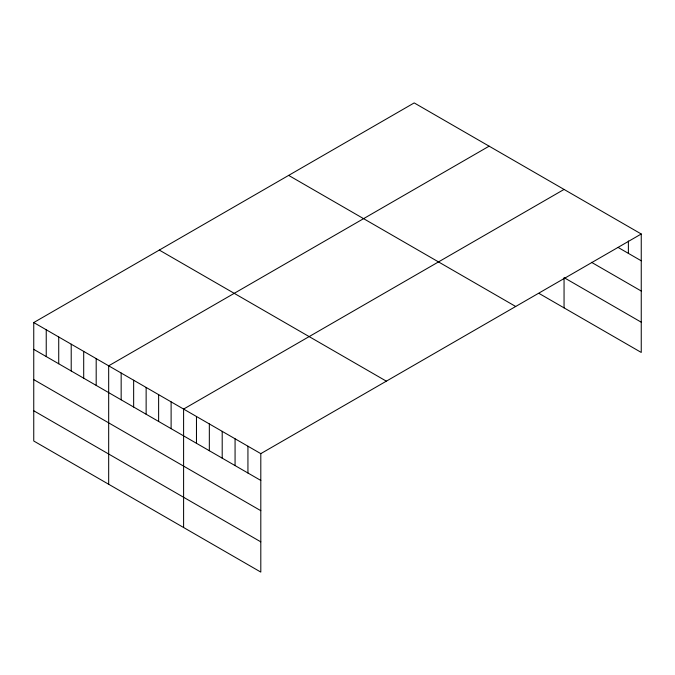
<?xml version="1.0" encoding="UTF-8"?>
<svg xmlns="http://www.w3.org/2000/svg" width="675" height="675" viewBox="0 0 675 675"><rect width="100%" height="100%" fill="white"/><g stroke="black" fill="none" stroke-linecap="round" stroke-linejoin="round"><path stroke-width="1.01" d="M641.25 233.997L260.803 453.642L260.803 572.088L33.75 441.003L33.75 322.557L414.197 102.912L641.25 233.997L641.25 352.443L539.08 293.448M489.13 146.171L108.675 365.816L108.675 484.262M564.055 189.43L183.6 409.075L183.6 527.521M618.089 247.421L641.25 260.795M591.502 262.313L641.25 291.035M641.25 322.194L564.055 277.627L564.055 307.868M288.655 175.39L515.7 306.484M159.3 250.079L386.345 381.164M33.75 322.557L260.803 453.642M33.75 349.355L260.803 480.44M33.75 379.603L260.803 510.688M33.75 410.763L260.803 541.848M628.383 241L628.383 253.361M247.936 446.217L247.936 473.015M235.069 438.792L235.069 465.59M222.202 431.359L222.202 458.156M209.334 423.934L209.334 450.731M196.467 416.509L196.467 443.298M171.113 401.87L171.113 428.667M158.625 394.656L158.625 421.453M146.137 387.45L146.137 414.248M133.65 380.236L133.65 407.033M121.162 373.03L121.162 399.828M96.188 358.611L96.188 385.408M83.7 351.397L83.7 378.194M71.213 344.191L71.213 370.988M58.725 336.977L58.725 363.774M46.237 329.771L46.237 356.569"/></g></svg>
